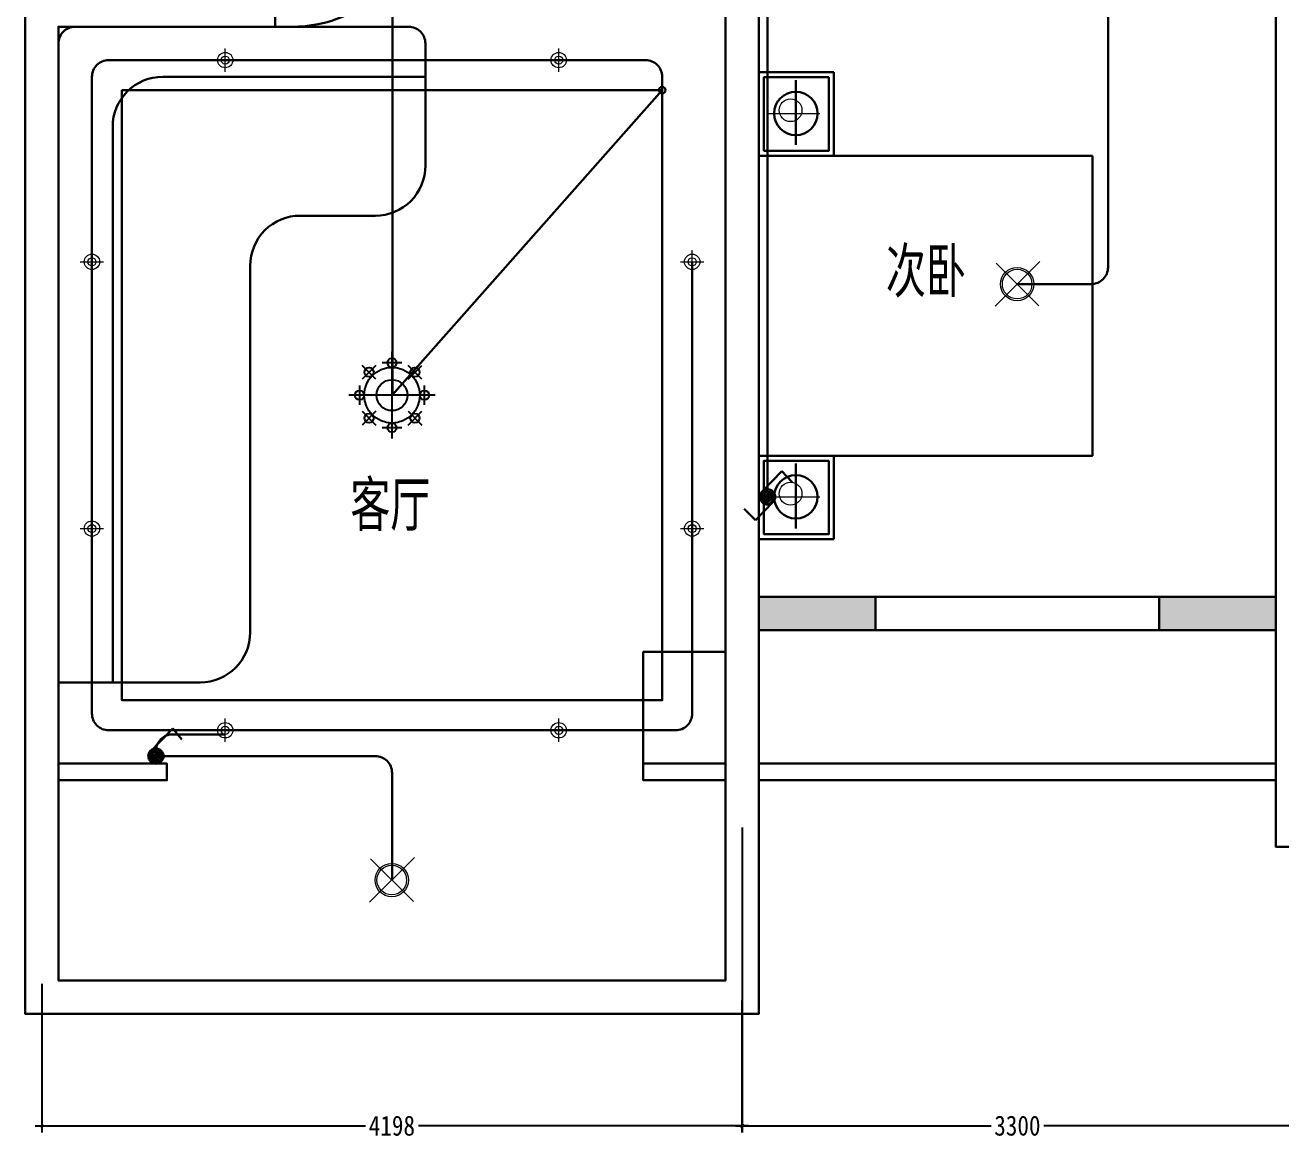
# Model space of a CAD drawing. Header units: millimetres. Extents: x -117264 to 3079702, y -14891 to 68462.
# Drawn here: x -63021 to -55491, y 12775 to 19456 of the extents above; entities that cross this region are included whole.
import ezdxf

# ---------------------------------------------------------------- set-up
doc = ezdxf.new("R2010")
doc.units = ezdxf.units.MM
doc.header["$LTSCALE"] = 10
doc.layers.get('0').update_dxf_attribs({"color": 255})
doc.layers.get('Defpoints').update_dxf_attribs({"color": 255})
for name, color, linetype, lineweight in [('1强电插座布线图', 1, 'Continuous', 30), ('1浅浅', 251, 'Continuous', 20), ('1灯位开关布线图', 1, 'Continuous', 30), ('1灯具', 2, 'Continuous', 30), ('D灯具', 52, 'Continuous', 0), ('灯具', 52, 'Continuous', 0)]:
    doc.layers.add(name, color=color, linetype=linetype, lineweight=lineweight)
doc.layers.add('C-顶面灯具、灯带', color=2, linetype='Continuous')
doc.styles.add('_THVAC_DIM', font='SIMPLEX', dxfattribs={"width": 0.8, "height": 3.5, "bigfont": 'HZTXT'})
doc.styles.add('夏建东', font='', dxfattribs={"width": 0.85})
doc.styles.get('夏建东').set_extended_font_data('SimSun')
doc.dimstyles.new('内墙标注', dxfattribs={"dimscale": 0, "dimtxt": 120, "dimasz": 20, "dimexe": 40, "dimexo": 20, "dimgap": 20, "dimtad": 0, "dimdec": 0, "dimdsep": 46, "dimtxsty": '夏建东', "dimblk": 'ARCHTICK', "dimcen": 40, "dimdle": 40, "dimclrd": 88, "dimclre": 88, "dimclrt": 88, "dimadec": 0, "dimazin": 0, "dimtfac": 1, "dimtdec": 0, "dimtmove": 1, "dimatfit": 3, "dimldrblk": 'DOT', "dimfxl": 40, "dimtolj": 1, "dimtzin": 0, "dimarcsym": 1})

# ---------------------------------------------------------------- blocks, each defined once
blk = doc.blocks.new('_ArchTick')
at = {"color": 0, "linetype": 'ByBlock', "const_width": 0.15}
blk.add_lwpolyline([(-0.5, -0.5), (0.5, 0.5)], dxfattribs=at)
blk = doc.blocks.new('*D340')
at = {"layer": '1强电插座布线图', "color": 88, "linetype": 'Continuous', "lineweight": -2}
for p, q in [((-58721.3, 14643.1), (-58721.3, 12813.4)), ((-55421.3, 14643.1), (-55421.3, 12813.4)), ((-58761.3, 12853.4), (-57229.2, 12853.4)), ((-55381.3, 12853.4), (-56913.4, 12853.4))]:
    blk.add_line(p, q, dxfattribs=at)
at = {"layer": 'Defpoints', "color": 0, "linetype": 'Continuous', "lineweight": 30}
for p in [(-58721.3, 14663.1), (-55421.3, 14663.1), (-58721.3, 12853.4)]:
    blk.add_point(p, dxfattribs=at)
at = {"layer": '1强电插座布线图', "color": 88, "linetype": 'Continuous', "lineweight": -2, "xscale": 20, "yscale": 20, "zscale": 20, "rotation": 180}
blk.add_blockref('_ArchTick', (-58721.3, 12853.4), dxfattribs=at)
at = {"layer": '1强电插座布线图', "color": 88, "linetype": 'Continuous', "lineweight": -2, "xscale": 20, "yscale": 20, "zscale": 20}
blk.add_blockref('_ArchTick', (-55421.3, 12853.4), dxfattribs=at)
at = {"layer": '1强电插座布线图', "color": 88, "linetype": 'Continuous', "lineweight": 30, "insert": (-57071.3, 12853.4), "char_height": 120, "attachment_point": 5, "style": '夏建东'}
blk.add_mtext('\\A1;3300', dxfattribs=at)
blk = doc.blocks.new('_Dot')
at = {"color": 0, "linetype": 'ByBlock', "lineweight": -2}
blk.add_line((-0.5, 0), (-1, 0), dxfattribs=at)
at = {"color": 0, "linetype": 'ByBlock', "const_width": 0.5}
blk.add_lwpolyline([(-0.25, 0, 1), (0.25, 0, 1)], format="xyb", close=True, dxfattribs=at)
blk = doc.blocks.new('*D341')
at = {"layer": '1强电插座布线图', "color": 88, "linetype": 'Continuous', "lineweight": -2}
for p, q in [((-62921.3, 13705.7), (-62921.3, 12813.4)), ((-58722.9, 13605.7), (-58722.9, 12813.4)), ((-62961.3, 12853.4), (-60981.1, 12853.4)), ((-58682.9, 12853.4), (-60663.1, 12853.4))]:
    blk.add_line(p, q, dxfattribs=at)
at = {"layer": 'Defpoints', "color": 0, "linetype": 'Continuous', "lineweight": 30}
for p in [(-62921.3, 13725.7), (-58722.9, 13625.7), (-62921.3, 12853.4)]:
    blk.add_point(p, dxfattribs=at)
at = {"layer": '1强电插座布线图', "color": 88, "linetype": 'Continuous', "lineweight": -2, "xscale": 20, "yscale": 20, "zscale": 20, "rotation": 180}
blk.add_blockref('_ArchTick', (-62921.3, 12853.4), dxfattribs=at)
at = {"layer": '1强电插座布线图', "color": 88, "linetype": 'Continuous', "lineweight": -2, "xscale": 20, "yscale": 20, "zscale": 20}
blk.add_blockref('_ArchTick', (-58722.9, 12853.4), dxfattribs=at)
at = {"layer": '1强电插座布线图', "color": 88, "linetype": 'Continuous', "lineweight": 30, "insert": (-60822.1, 12853.4), "char_height": 120, "attachment_point": 5, "style": '夏建东'}
blk.add_mtext('\\A1;4198', dxfattribs=at)
blk = doc.blocks.new('fgfg')
at = {"layer": 'D灯具', "lineweight": 15}
for p, q in [((4107978.6, 1739101.7), (4107978.6, 1738961.7)), ((4108048.6, 1739031.7), (4107908.6, 1739031.7))]:
    blk.add_line(p, q, dxfattribs=at)
for radius in [46.2, 24.3]:
    blk.add_circle((4107978.6, 1739031.7), radius, dxfattribs=at)
blk = doc.blocks.new('花式吊灯')
at = {"layer": 'C-顶面灯具、灯带', "color": 251}
for p, q in [((196.095, 1982.204), (196.095, 1986.756)), ((195.252, 1986.051), (194.524, 1985.323)), ((195.252, 1985.323), (194.524, 1986.051)), ((196.61, 1986.187), (195.58, 1986.187)), ((197.666, 1985.323), (196.938, 1986.051)), ((196.938, 1985.323), (197.666, 1986.051)), ((194.388, 1984.995), (194.388, 1983.965)), ((197.802, 1983.965), (197.802, 1984.995)), ((193.819, 1984.48), (198.371, 1984.48)), ((194.524, 1983.637), (195.252, 1982.909)), ((195.252, 1983.637), (194.524, 1982.909)), ((196.938, 1982.909), (197.666, 1983.637)), ((196.938, 1983.637), (197.666, 1982.909)), ((195.58, 1982.773), (196.61, 1982.773))]:
    blk.add_line(p, q, dxfattribs=at)
at = {"layer": 'C-顶面灯具、灯带'}
for centre, radius in [((196.095, 1986.187), 0.244), ((196.095, 1984.48), 1.463), ((194.888, 1985.687), 0.244), ((197.302, 1985.687), 0.244), ((194.388, 1984.48), 0.244), ((196.095, 1984.48), 0.813), ((197.802, 1984.48), 0.244), ((194.888, 1983.273), 0.244), ((197.302, 1983.273), 0.244), ((196.095, 1982.773), 0.244)]:
    blk.add_circle(centre, radius, dxfattribs=at)
blk = doc.blocks.new('吸顶灯')
at = {"layer": '灯具', "lineweight": 15}
for p, q in [((628139.5, 221637.1, -8710.6), (627918.5, 221416.6, -8710.6)), ((627923.6, 221629.3, -8710.6), (628134.3, 221418.7, -8710.6))]:
    blk.add_line(p, q, dxfattribs=at)
for radius in [82.2, 73]:
    blk.add_circle((628027.7, 221525.3, -8710.6), radius, dxfattribs=at)
blk = doc.blocks.new('单联双控')
at = {"layer": '1灯位开关布线图', "ltscale": 20}
h = blk.add_hatch(dxfattribs=at)
h.set_pattern_fill('ANSI31', scale=74.1312, style=0)
h.set_pattern_definition([(45, (21593.138, 81364.155), (-6.5523343, 6.5523343), [])])
h.paths.add_polyline_path([(88441.8, 77155.4, 1), (88375.1, 77155.4, 1)])
at = {"layer": '1灯位开关布线图', "color": 7}
for p, q in [((88386.3, 77180.4), (88470.4, 77266.9)), ((88470.4, 77266.9), (88515.2, 77219.6)), ((88356.3, 77053.9), (88432, 77131.8)), ((88307.1, 77103.5), (88356.3, 77053.9))]:
    blk.add_line(p, q, dxfattribs=at)
blk.add_circle((88408.4, 77155.4), 33.4, dxfattribs=at)
blk = doc.blocks.new('单联开关')
at = {"layer": '1灯位开关布线图', "ltscale": 20}
h = blk.add_hatch(dxfattribs=at)
h.set_pattern_fill('ANSI31', scale=74.1312, style=0)
h.set_pattern_definition([(45, (21613.222, 82357.129), (-6.5523343, 6.5523343), [])])
h.paths.add_polyline_path([(88461.9, 78148.4, 1), (88395.2, 78148.4, 1)])
at = {"layer": '1灯位开关布线图', "color": 7}
for p, q in [((88402.4, 78164.9), (88502.9, 78268.3)), ((88502.9, 78268.3), (88541.3, 78221))]:
    blk.add_line(p, q, dxfattribs=at)
blk.add_circle((88428.5, 78148.4), 33.4, dxfattribs=at)

msp = doc.modelspace()

# ---------------------------------------------------------------- hatches: boundary and pattern name
at = {"layer": '1强电插座布线图', "linetype": 'Continuous', "lineweight": 30}
h = msp.add_hatch(color=252, dxfattribs=at)
h.paths.add_polyline_path([(-58621.3, 16025.7), (-58621.3, 15825.7), (-57921.3, 15825.7), (-57921.3, 16025.7)])
h.paths.add_polyline_path([(-55521.3, 15825.7), (-55521.3, 16025.7), (-56221.3, 16025.7), (-56221.3, 15825.7)])

# ---------------------------------------------------------------- linework, layer by layer
at = {"layer": '1强电插座布线图', "color": 252, "linetype": 'Continuous', "lineweight": 30}
for p, q in [((-58621.3, 19172.4), (-58171.3, 19172.4)), ((-58171.3, 19172.4), (-58171.3, 18672.4)), ((-58399.7, 19126), (-58399.7, 18737)), ((-58621.3, 18672.4), (-58171.3, 18672.4)), ((-58621.3, 16872.4), (-58171.3, 16872.4)), ((-58171.3, 16872.4), (-58171.3, 16372.4)), ((-58399.7, 16826), (-58399.7, 16437)), ((-58621.3, 16372.4), (-58171.3, 16372.4))]:
    msp.add_line(p, q, dxfattribs=at)
for points in [[(-60821.3, 21925.7), (-61721.3, 21925.7), (-61721.3, 19645.7), (-63021.3, 19645.7), (-63021.3, 13525.7), (-58621.3, 13525.7), (-58621.3, 20345.7), (-56421.3, 20345.7), (-56421.3, 20545.7), (-58821.3, 20545.7), (-58821.3, 13725.7), (-62821.3, 13725.7), (-62821.3, 19445.7), (-61521.3, 19445.7), (-61521.3, 21725.7), (-60621.3, 21725.7), (-60621.3, 22036.8)], [(-55221.3, 20345.7), (-55221.3, 20345.7), (-55321.3, 20345.7), (-55321.3, 14725.7), (-54621.3, 14725.7), (-54621.3, 14525.7), (-55521.3, 14525.7), (-55521.3, 20345.7), (-55521.3, 20345.7), (-55521.3, 20345.7)], [(-56621.3, 18672.4), (-56621.3, 16872.4), (-58621.3, 16872.4), (-58621.3, 18672.4)], [(-56621.3, 18672.4), (-58621.3, 18672.4)], [(-58621.3, 15825.7), (-57921.3, 15825.7), (-57921.3, 16025.7), (-58621.3, 16025.7)], [(-56221.3, 16025.7), (-57921.3, 16025.7)], [(-55521.3, 16025.7), (-56221.3, 16025.7), (-56221.3, 15825.7), (-55521.3, 15825.7)], [(-56221.3, 15825.7), (-57921.3, 15825.7)], [(-59315.1, 15025.7), (-59315.1, 15696.2), (-58821.3, 15696.2)], [(-62821.3, 14925.7), (-62171.3, 14925.7), (-62171.3, 15025.7), (-62821.3, 15025.7)], [(-58821.3, 15025.7), (-58821.3, 15025.7), (-59315.1, 15025.7), (-59315.1, 14925.7), (-58821.3, 14925.7), (-58821.3, 14925.7)], [(-58621.3, 15025.7), (-55521.3, 15025.7)], [(-58621.3, 14925.7), (-55521.3, 14925.7)]]:
    msp.add_lwpolyline(points, dxfattribs=at)
for points in [[(-61521.3, 21725.7), (-60621.3, 21725.7), (-60621.3, 20245.7, -0.414214), (-61421.3, 19445.7), (-61521.3, 19445.7)], [(-60621.3, 19145.7), (-62196.3, 19145.7, 0.414214), (-62496.3, 18845.7), (-62496.3, 15513)]]:
    msp.add_lwpolyline(points, format="xyb", dxfattribs=at)
msp.add_lwpolyline([(-62821.3, 15513), (-62821.3, 19345.7, -0.414214), (-62721.3, 19445.7), (-60721.3, 19445.7, -0.414214), (-60621.3, 19345.7), (-60621.3, 18612.6, -0.414214), (-60921.3, 18312.6), (-61371.5, 18312.6, 0.414214), (-61671.5, 18012.6), (-61671.5, 15813, -0.414214), (-61971.5, 15513), (-62821.3, 15513)], format="xyb", close=True, dxfattribs=at)
for points in [[(-58201.3, 19142.4), (-58201.3, 18702.4), (-58591.3, 18702.4), (-58591.3, 19142.4)], [(-58201.3, 16842.4), (-58201.3, 16402.4), (-58591.3, 16402.4), (-58591.3, 16842.4)]]:
    msp.add_lwpolyline(points, close=True, dxfattribs=at)
for centre in [(-58399.7, 18925.9), (-58399.7, 16625.9)]:
    msp.add_circle(centre, 130.1, dxfattribs=at)
at = {"layer": '1浅浅', "color": 250, "lineweight": 0, "ltscale": 0.2}
for p, q in [((-58569.4, 18925.9), (-58255.3, 18925.9)), ((-58569.4, 16625.9), (-58255.3, 16625.9))]:
    msp.add_line(p, q, dxfattribs=at)
for centre in [(-58431.4, 18945), (-58431.4, 16645)]:
    msp.add_circle(centre, 68.2, dxfattribs=at)
at = {"layer": '1灯位开关布线图', "color": 1, "linetype": 'Continuous', "lineweight": 30}
for points in [[(-60818, 17235.7), (-60818, 20229, -0.414214), (-60718, 20329), (-58866.4, 20329)], [(-56537.6, 20241.8), (-58469.4, 20241.8, 0.414214), (-58569.4, 20141.8), (-58569.4, 16625.9)], [(-57073.1, 17902.4), (-56627.9, 17902.4, 0.414214), (-56527.9, 18002.4), (-56527.9, 20232.6)], [(-60821.3, 17235.7), (-59201.3, 19065.7), (-59201.3, 19145.7, 0.414214), (-59301.3, 19245.7), (-62520.6, 19245.7, 0.414214), (-62620.6, 19145.7), (-62620.6, 15325.7, 0.414214), (-62520.6, 15225.7), (-59121.3, 15225.7, 0.414214), (-59021.3, 15325.7), (-59021.3, 18035.7)], [(-62237, 15071), (-62237, 15101.4, -0.414214), (-62137, 15201.4), (-61821.3, 15201.4)], [(-62237, 15071), (-60921.3, 15071, -0.414214), (-60821.3, 14971), (-60821.3, 14329.2)]]:
    msp.add_lwpolyline(points, format="xyb", dxfattribs=at)
at = {"layer": '1灯位开关布线图', "color": 2, "linetype": 'Continuous', "lineweight": 30}
msp.add_circle((-59201.3, 19065.7), 20, dxfattribs=at)
at = {"layer": '1灯具'}
msp.add_lwpolyline([(-62441.3, 19065.7), (-59201.3, 19065.7), (-59201.3, 15405.7), (-62441.3, 15405.7)], close=True, dxfattribs=at)

# ---------------------------------------------------------------- block references
at = {"layer": '1灯位开关布线图', "color": 7, "xscale": 1.374053990468383, "yscale": 1.374053990468383, "zscale": 1.374053990399716}
for name, p in [('单联双控', (-180047.4, -89389.7)), ('单联开关', (-183742.6, -92309))]:
    msp.add_blockref(name, p, dxfattribs=at)
at = {"layer": '1灯具', "rotation": 180}
for p in [(4046157.2, 1758277.4), (4048157.2, 1758277.4), (4045357.9, 1757067.4), (4048957.2, 1757067.4), (4045357.9, 1755467.4), (4048957.2, 1755467.4), (4046157.2, 1754257.4), (4048157.2, 1754257.4)]:
    msp.add_blockref('fgfg', p, dxfattribs=at)
at = {"layer": '1灯具', "xscale": 1.215222703292966, "yscale": 1.215222703292966, "zscale": 1.215222703457712}
for p in [(-820266.4, -251300.3, 10585.3), (-824016.4, -254875.3, 10585.3)]:
    msp.add_blockref('吸顶灯', p, dxfattribs=at)
at = {"layer": '1灯具', "xscale": 114.0479999999516, "yscale": 114.0479999999516, "zscale": 114.048, "rotation": 90}
msp.add_blockref('花式吊灯', (165504.6, -5128.6), dxfattribs=at)

# ---------------------------------------------------------------- texts
at = {"layer": '1强电插座布线图', "color": 252, "linetype": 'Continuous', "lineweight": 30, "char_height": 300, "width": 1159.57, "attachment_point": 1, "style": '_THVAC_DIM'}
for s, insert in [('次卧', (-57860, 18122.5)), ('客厅', (-61071.6, 16721.3))]:
    msp.add_mtext(s, dxfattribs=dict(at, insert=insert))

# ---------------------------------------------------------------- dimensions: what is measured, and where the dimension line sits
at = {"layer": '1强电插座布线图', "color": 252, "linetype": 'Continuous', "lineweight": 30}
for base, p1, p2, picture, middle in [((-58721.3, 12853.4), (-55421.3, 14663.1), (-58721.3, 14663.1), '*D340', (-57071.3, 12853.4)), ((-62921.3, 12853.4), (-58722.9, 13625.7), (-62921.3, 13725.7), '*D341', (-60822.1, 12853.4))]:
    dim = msp.add_linear_dim(base=base, p1=p1, p2=p2, dimstyle='内墙标注', override={"dimscale": 1}, dxfattribs=at)
    dim.commit()
    dim.dimension.update_dxf_attribs({"geometry": picture, "text_midpoint": middle})

doc.saveas('drawing.dxf')
